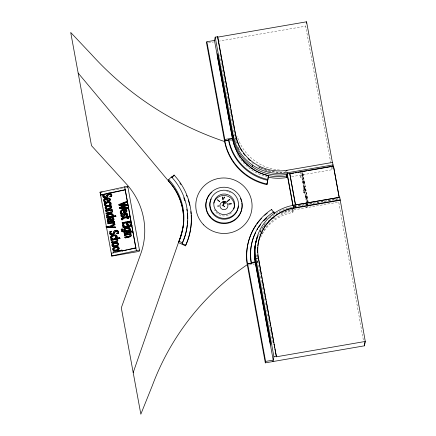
<?xml version="1.0" encoding="UTF-8"?>
<svg xmlns="http://www.w3.org/2000/svg" width="436" height="436" viewBox="0 0 436 436"><rect width="100%" height="100%" fill="white"/><g stroke="black" fill="none" stroke-linecap="round" stroke-linejoin="round"><path stroke-width="0.33" stroke-dasharray="2.18 1.64" d="M307.026 206.043L306.699 207.645L306.388 205.956M234.764 139.814L235.429 136.615M330.804 163.037L305.658 26.182L306.306 23.053M257.387 262.674L257.72 261.077A44.434 43.742 11.7 0 1 257.3 257.954M257.458 262.892L257.72 261.077M285.907 172.029L286.305 170.111L286.981 173.768M292.769 208.512L292.403 210.114A46.608 45.884 11.7 0 0 281.454 213.422M301.031 171.866L300.344 175.185L300.753 177.436L302.273 177.174M262.025 233.576A44.434 43.742 11.7 0 1 293.161 210.844L293.493 209.236L288.578 210.463M260.586 237.435A44.445 43.753 11.7 0 1 292.867 212.43L293.194 210.839L292.872 209.095M300.753 177.436L301.445 174.117L301.238 172.988M302.551 171.604L301.865 174.923L307.424 205.198M295.657 206.152L294.436 206.25L295.684 206.037M303.347 182.739L302.966 182.804L302.039 177.779L302.677 174.711L303.058 174.645L303.979 179.67L303.08 183.67L303.456 183.605M303.058 174.645L302.421 177.714L302.039 177.779M302.966 182.804L303.598 179.736L303.979 179.67M305.745 188.99L304.148 189.279L303.238 184.324L303.87 181.262L304.252 181.196L305.162 186.145L304.53 189.213M304.252 181.196L303.62 184.259L303.238 184.324M305.058 192.309L303.538 192.57L303.124 190.319L303.81 187.006L305.331 186.739M303.538 192.57L304.78 186.21L305.162 186.145M306.105 197.682L305.729 197.748L304.829 192.875L305.451 189.873L305.832 189.807L306.726 194.685L305.859 198.827L306.241 198.762M305.832 189.807L305.211 192.81L304.829 192.875M305.729 197.748L306.35 194.75L306.726 194.685M306.726 203.138L306.056 199.475L306.672 196.505L307.053 196.44L307.947 201.318L307.571 201.383L307.2 203.165M307.053 196.44L306.437 199.41L306.056 199.475M306.415 204.751L306.813 202.833M306.944 202.195L308.11 201.879M307.331 204.288L307.702 202.506M291.728 176.673L332.03 169.713L332.532 167.304M263.867 224.813L264.619 223.881M265.791 223.63L262.75 227.39A46.668 45.944 11.7 0 0 259.921 231.936M263.502 226.578L266.51 222.861M306.061 204.887L307.32 204.451M294.414 206.37L338.799 198.669M294.42 206.56L338.761 198.865M208.473 42.832L213.547 41.954M218.207 41.278L305.658 26.182M229.723 140.681L232.257 140.245M112.766 190.101L124.124 188.139M124.794 188.025L126.8 187.682M301.445 174.117L302.96 173.855M303.767 180.357L304.143 180.291M303.124 190.319L304.644 190.058M306.552 195.508L306.928 195.442M306.955 204.353L308.546 204.01L302.655 172.166M249.294 264.984L254.362 264.107M331.54 167.043L332.03 169.713M307.729 201.944L305.363 189.055L304.677 192.374L306.454 202.042M307.527 205.759L307.838 207.449M303.81 187.006L304.224 189.251M306.573 202.685L306.928 204.62M292.867 212.43L292.403 210.114L338.739 202.113L363.553 341.192M257.785 261.3L273.089 344.571M219.799 54.947L235.097 138.217A45.884 45.17 11.7 0 0 236.672 143.635A46.069 45.355 11.7 0 1 235.097 138.217M267.59 177.021A46.636 45.911 11.7 0 1 238.928 156.96M238.568 156.393A46.636 45.911 11.7 0 1 236.568 152.889M258.39 235.92A46.668 45.944 11.7 0 1 262.036 229.532M239.538 149.902A46.069 45.355 11.7 0 1 237.615 145.956M238.917 148.818A45.884 45.17 11.7 0 1 237.593 145.967M264.832 169.451A46.374 45.655 11.7 0 0 286.637 171.909A45.884 45.17 11.7 0 1 264.172 169.37M261.317 168.013A46.374 45.655 11.7 0 1 259.605 167.19M263.578 169.141A45.884 45.17 11.7 0 1 258.962 167.048M253.561 163.745A45.884 45.17 11.7 0 1 251.539 162.225M269.693 171.61A47.933 47.192 11.7 0 1 260.346 167.92M259.752 167.609A47.933 47.192 11.7 0 1 256.292 165.56M279.601 170.045A47.933 47.192 11.7 0 1 237.255 136.299M256.782 257.033A44.445 43.753 11.7 0 1 256.788 253.256M257.24 257.327A44.434 43.742 11.7 0 1 257.082 253.556M259.889 232.099A46.668 45.944 11.7 0 1 262.712 227.548M268.423 220.785A46.636 45.916 11.7 0 1 269.41 219.869M273.012 218.796A44.445 43.753 11.7 0 1 275.514 216.856M281.487 213.248A44.445 43.753 11.7 0 1 286.757 211.013M269.742 218.262A46.636 45.916 11.7 0 1 292.409 207.029M231.38 212.959A10.437 10.273 11.7 0 1 214.332 209.7M226.693 191.295A14.301 14.083 11.7 0 1 227.914 191.584M228.508 191.764A14.301 14.083 11.7 0 1 231.87 193.377M302.584 173.92L301.897 177.239L304.263 190.123L304.949 186.804L302.584 173.92"/><path stroke-width="0.65" d="M112.94 226.938L110.515 226.873L114.951 224.747L114.341 223.21L113.289 222.458L114.526 222.447L114.396 221.75L107.828 222.905L108.259 223.788L112.706 222.834L107.954 223.603M227.488 201.448L229.614 199.459L228.66 200.353M103.092 195.47L103.092 196.527M124.004 229.309L124.037 230.35L124.87 231.058L123.622 231.276L122.494 230.726L122.603 229.08L121.197 229.129C120.527 234.203 128.413 230.933 130.435 230.59L130.315 229.935L129.732 229.767L129.988 228.644L129.645 228.028M217.548 199.857L219.597 201.699M231.412 203.814L228.644 204.146M106.918 195.737L107.016 195.165M266.892 184.657L268.543 175.746A46.636 45.911 11.7 0 1 232.552 138.822L228.747 139.482L228.578 140.305A50.996 50.205 11.7 0 0 267.693 180.319L266.892 184.657A54.86 54.01 11.7 0 1 224.649 141.558A312.154 307.315 11.7 0 1 91.451 54.435L70.708 32.46L91.506 145.679L126.609 184.221A70.441 69.351 11.7 0 1 140.703 253.992L121.301 307.838L140.839 414.2L152.355 385.544A258.701 254.695 11.7 0 1 247.272 264.652L247.392 264.053A56.293 55.421 11.7 0 1 271.677 209.444L273.655 212.719L273.824 211.88L274.816 213.515M267.693 180.319L268.543 175.746M103.959 200.026L104.035 201.35L104.7 202.244L105.85 201.999L104.395 202.059C99.964 195.012 117.556 198.527 107.354 201.759L106.52 198.707C104.509 198.653 103.73 201.318 105.839 201.961L105.545 201.814M120.385 211.858L120.467 211.416M222.703 197.045L223.112 199.715M100.073 192.292L127.743 186.237L139.466 250.057L139.193 251.387L111.796 256.117L100.073 192.292L102.073 191.949M100.127 192.025L100.602 195.181L103.256 194.614M111.284 253.321L135.885 247.795M128.533 249.626L135.83 248.062L125.203 189.655L100.656 194.914M111.796 256.117L111.338 253.054M127.465 187.562L127.743 186.237M182.368 230.797L178.515 242.607L185.523 245.85L185.649 245.255L182.139 243.631L182.313 242.808A61.247 60.299 11.7 0 0 171.484 176.891L168.743 179.556L168.449 180.978A57.574 56.68 11.7 0 1 183.071 226.813L180.548 237.5L178.444 242.618L133.193 372.573M171.484 176.891L171.315 177.714L174.057 175.049A65.177 64.168 11.7 0 1 185.649 245.255M174.057 175.049L173.931 175.648L172.106 177.425M232.235 139.122L232.432 138.174L214.474 40.428L206.866 41.742L206.571 43.159L224.535 140.91L228.971 140.141M214.496 40.548L215.199 37.147L217.711 36.717L235.674 135.433A44.085 43.404 11.7 0 0 238.917 145.673M217.711 36.717L217.619 37.153L306.568 21.8L332.483 162.857L332.575 162.421L286.975 170.291A44.085 43.404 11.7 0 1 235.767 134.991M182.706 228.796L183.371 225.401A57.187 56.299 11.7 0 0 168.743 179.556M224.535 140.91L224.823 139.487L206.866 41.742M224.649 141.558L224.774 140.959L228.578 140.305M232.552 138.822L217.286 55.377L217.624 53.77L232.922 137.046A46.636 45.911 11.7 0 0 287.095 174.384M232.922 137.046L233.255 135.427L215.199 37.147M224.278 203.209L224.186 202.718M252.231 166.726L252.564 165.108M265.311 362.856L265.611 361.422L273.214 360.109L255.289 262.565L247.686 263.878L247.392 265.311L265.311 362.856L364.387 345.83L365.292 341.448L339.737 197.295L293.433 205.285A46.636 45.916 11.7 0 0 267.214 219.477L263.415 224.164A46.668 45.944 11.7 0 0 255.872 258.521L255.534 260.139L270.832 343.41L270.5 345.018L255.202 261.747A46.668 45.944 11.7 0 1 255.976 241.86M247.392 264.053L251.196 263.399L251.37 262.559A50.99 50.2 11.7 0 1 273.824 211.88M254.973 262.859L255.202 261.747M306.306 23.053L306.568 21.8M271.557 210.043L271.677 209.444M286.883 170.727L286.975 170.291M268.249 177.169A46.636 45.911 11.7 0 0 286.43 177.583L287.428 172.765A46.636 45.911 11.7 0 1 233.255 135.427M293.101 205.645L287.215 173.79L289.744 173.354L295.292 204.162M288.076 210.076L288.3 208.991L293.831 207.618L293.608 208.697M293.183 206.375L293.406 205.296L339.737 197.295M262.325 230.824A43.486 42.81 11.7 0 1 293.815 208.277L293.406 205.296M272.931 361.618L273.928 356.795L255.872 258.521L258.455 258.074L276.419 356.79L365.292 341.448M332.777 166.1L333.028 164.895L332.575 162.421M339.175 197.426L333.453 166.029L289.172 173.719M364.921 342.075L364.387 345.83M109.55 200.01L109.376 199.072L107.332 198.533L107.73 200.718L109.125 200.031L109.071 198.881M105.294 207.378L105.567 208.904M107.463 219.608L107.403 220.12M113.049 220.017L113.158 219.651M229.598 199.475L227.33 201.301M121.813 216.725L120.821 215.836L120.99 213.972C123.475 212.866 120.69 215.035 121.933 215.885L123.235 215.716L123.78 213.907L125.53 213.046L127.372 213.825L127.405 215.798L125.971 215.853L127.099 215.613L127.317 214.24L126.854 213.411M113.829 232.225L114.019 231.652M112.314 215.09C111.213 213.7 106.259 215.046 108.308 216.905L111.921 216.131C113.322 212.724 104.929 214.817 108.281 216.899M129.181 230.137L129.367 229.598M178.444 242.618L180.509 237.506L182.063 232.225L183.076 226.818A57.187 56.299 11.7 0 0 168.449 180.978L78.169 73.074M223.412 204.026L223.395 204.424M122.303 228.927C121.388 230.35 123.017 231.838 124.565 230.873M103.109 194.391C101.555 196.723 104.58 198.925 106.684 197.699C108.368 196.974 107.943 192.658 110.64 194.565M112.919 234.116C110.978 235.173 110.134 232.415 111.621 231.391L109.916 231.445L109.594 232.334L109.73 233.843L110.548 234.644M109.709 202.92C110.679 203.775 108.21 205.547 110.608 204.511L110.891 203.53L110.504 202.451M109.42 204.724L110.913 204.697L111.147 204.064L111.044 202.98L110.172 202.173M116.249 235.249L117.121 236.056L117.224 237.135L116.99 237.767L115.807 238.023L115.496 237.794L116.684 237.582L116.919 236.944L116.576 235.522M223.908 198.336L224.415 197.007L223.848 198.309M103.812 197.612C107.839 199.781 106.989 192.385 110.335 194.38C111.273 195.47 108.548 197.454 111.224 196.32L111.382 195.906A2.763 2.681 -58.4 0 0 111.458 194.565L110.88 193.6M109.894 196.603L111.529 196.511L111.687 196.091A2.763 2.681 -58.4 0 0 111.763 194.756C107.921 189.655 107.338 196.527 104.776 197.05C103.07 197.132 103.784 193.753 104.814 194.331C103.327 195.355 104.171 198.118 106.112 197.061M110.619 234.672C114.646 236.835 113.796 229.44 117.142 231.434C118.08 232.524 115.355 234.514 118.031 233.38L118.189 232.96A2.763 2.681 -58.4 0 0 118.265 231.625L117.687 230.655M116.69 233.609L118.336 233.565L118.494 233.151A2.763 2.681 -58.4 0 0 118.576 231.81C117.867 229.287 113.344 229.908 113.42 232.606C113.022 235.702 108.646 233.195 111.305 231.151M113.627 233.298L113.256 233.914M123.9 214.561L124.086 214.092M112.799 215.94L115.513 215.362L115.943 216.245L107.218 218.114L106.782 217.232L107.425 217.095C103.381 214.054 114.663 211.558 113.104 216.131L112.799 215.94C113.834 214.354 111.73 213.477 110.444 213.858M129.732 229.767L130.037 229.952C131.639 225.21 120.134 228.099 124.87 231.058M126.663 215.302L126.276 216.043M231.391 203.781L228.622 203.983M121.84 218.382L122.015 219.88L122.963 219.679L122.652 219.123L122.936 218.458L127.116 217.46L122.63 218.267L122.342 218.937L122.963 219.679M104.678 203.955L104.869 203.574M110.755 237.026L110.94 236.644M117.507 232.988L117.006 233.849M223.886 201.797L223.837 201.094M112.145 244.672L112.368 244.296M112.902 248.782L113.464 248.051M110.106 204.337L109.73 204.953M116.183 237.407L115.807 238.023M110.711 207.716L110.684 206.522M106.787 215.553L107.321 214.932M120.99 213.972L121.295 214.163C123.775 213.03 120.995 215.242 122.238 216.071M110.199 196.794L110.472 196.364M115.496 237.794L116.014 236.835L115.785 235.99M104.16 199.612L104.477 199.236M223.733 203.792L223.668 204.097L223.913 203.819M105.517 207.002L105.855 206.648M223.902 204.795L223.87 204.321M223.93 205.972L223.074 205.999L223.472 205.258M112.706 243.942L114.314 243.119M124.511 228.693L124.919 228.415M110.166 208.13L110.482 207.928M117.775 249.534L118.085 249.338M107.861 193.884L108.193 193.693M114.673 230.938L115.387 230.595M106.297 206.332L107.463 205.825M114.641 224.562L110.21 226.682L115.055 226.813L115.496 227.728L106.204 227.156L106.068 226.409L108.82 226.589L114.505 223.81L114.951 224.747M113.104 224.834L114.81 224M116.625 245.604L117.022 245.424M108.384 218.714L109.169 218.441M125.797 205.133L119.311 205.492L118.859 204.495L126.952 201.296L127.258 201.487M121.034 203.944L125.388 202.222M119.562 208.343L128.478 208.125L119.867 208.528L119.41 207.52L126.14 204.909L119.006 205.302M125.835 205.334L119.72 207.705L119.41 207.52M121.268 204.598L127.394 202.239L127.089 202.048L120.347 204.648L127.803 204.446L123.252 204.691M105.419 198.603L106.046 198.364M121.132 207.809L127.939 205.193L127.634 205.002L120.826 207.618L128.342 207.405M121.927 209.994L122.554 209.754M112.188 235.674L112.837 235.424M114.439 247.457L115.066 247.228M122.609 217.787L123.023 217.635M108.286 214.398L108.924 214.174M125.426 228.17L126.026 227.963M124.865 213.471L126.887 213.422M226.382 201.416L223.946 202.168L224.164 202.822M223.428 204.8L223.145 204.658M108.722 208.61L109.774 208.31M123.334 210.283C122.064 210.321 120.549 211.765 121.769 212.915M109.894 212.501L110.695 212.299M104.58 194.325L108.564 193.475M109.888 193.192L125.148 189.922M107.049 201.568C108.728 201.683 111.485 199.704 109.447 198.189M105.032 205.705L106.52 205.639L105.338 205.896C101.98 203.263 108.308 200.451 110.477 202.364M105.681 211.22L110.662 210.403L105.986 211.405L105.55 210.523L111.818 209.182L112.254 210.065L111.251 210.027L112.254 210.065M111.251 210.027C115.932 212.452 107.638 214.081 106.455 213.956L106.019 213.073C106.82 212.299 112.325 212.991 111.006 210.637M107.518 213.008L108.706 212.752M106.15 213.771C106.798 213.335 114.603 213.1 111.676 210.256M120.897 213.449L122.353 213.389L121.203 213.635C117.676 210.904 123.857 207.754 126.26 209.77M122.08 213.182C120.123 212.387 121.279 210.043 123.028 210.098L123.557 212.959C125.045 212.915 127.666 211.596 126.298 209.847M109.218 216.965L110.422 216.703M106.913 217.924L115.943 216.245M110.831 218.616L111.643 220.354L112.177 220.224L112.853 219.466L112.166 217.896L113.54 217.853C115.96 221.39 109.943 221.897 107.954 222.12L107.518 221.237L108.188 221.096C104.477 218.638 112.292 216.441 111.948 220.545M126.593 216.109L126.985 216.763L126.593 216.109L127.47 215.918L127.862 216.578M126.68 216.578C125.481 217.03 120.167 216.937 121.709 219.695L122.015 219.88M127.988 217.275L128.222 218.55L127.683 217.084L129.792 216.888L129.661 216.191L127.557 216.387L127.47 215.918M124.091 217.384L125.252 217.139M128.462 216.447L129.661 216.191M111.109 220.725L109.06 220.91L109.371 221.096L108.226 220.278L108.123 219.619C108.711 218.447 110.651 218.867 110.902 220.115M127.683 217.084L129.792 216.888M107.648 221.929C109.638 221.706 115.649 221.199 113.235 217.668M121.709 219.695L122.658 219.493M126.805 217.27L127.045 218.55L127.917 218.365M128.222 218.55L127.045 218.55M112.521 222.153L114.396 221.75M113.289 222.458L114.526 222.447M112.771 222.834L113.36 223.995L114.461 223.761M113.36 223.995L114.766 223.946L114.439 223.156L113.594 222.643M124.118 226.061L123.312 223.161L124.118 226.061L122.821 226.082L122.189 222.643L130.849 221.041L127.639 221.728M123.78 222.556L126.353 222.006M123.312 223.161L126.723 222.687L123.617 223.352M127.405 222.284L129.999 221.984L127.405 222.284L128.173 224.998L127.71 222.474M126.413 222.496L126.881 225.025L127.868 224.813M122.821 226.082L123.813 225.875M126.881 225.025L128.173 224.998M130.19 224.507L131.481 224.48L130.19 224.507L129.694 221.793M132.124 225.864L123.094 227.543L122.963 226.851L131.999 225.167M123.895 226.905L126.386 226.371M127.634 226.104L128.882 225.837M123.094 227.543L131.819 225.674M129.285 228.9C128.2 227.532 123.568 228.78 125.437 230.688L128.876 229.946C130.266 226.36 121.726 228.927 125.742 230.873L126.887 230.628M130.435 230.59L123.824 231.723L122.151 231.636M124.053 232.764L130.62 231.609L130.751 232.306L124.483 233.647L124.053 232.764L124.483 233.647M131.356 231.151L132.451 230.917L132.757 231.102L131.356 231.151L131.503 231.941L132.904 231.892L131.503 231.941M128.119 232.148L130.62 231.609M124.178 233.462L130.751 232.306M124.494 235.173L129.476 234.361L124.8 235.364L124.364 234.481L130.631 233.14L131.067 234.023L130.064 233.979L131.067 234.023M124.364 234.481L127.176 234.132M111.109 238.775L112.597 238.71L111.414 238.966C108.057 236.334 114.385 233.522 116.554 235.435M111 240.181L115.981 239.364L111.305 240.367L110.869 239.484L119.6 237.615L120.036 238.497L116.57 238.988L120.036 238.497M113.671 239.141L118.657 238.067M130.495 234.208C134.261 236.901 126.037 237.729 125.268 237.914L124.832 237.031C125.639 236.252 131.138 236.95 129.819 234.595M126.331 236.966L128.707 236.454M124.963 237.729C126.091 237.091 132.315 237.391 130.822 234.459M116.57 238.988C121.263 241.451 112.946 242.999 111.774 242.917L111.338 242.035C112.145 241.255 117.644 241.953 116.325 239.598M111.338 242.035L112.837 241.969M111.469 242.732C112.597 242.1 118.821 242.394 117.328 239.462M113.158 251.943L113.594 252.826L113.158 251.943L121.889 250.073L122.325 250.956L121.889 250.073M117.208 251.332L122.194 250.259M122.56 250.907L127.203 249.91M111.85 255.85L139.466 250.057M289.798 173.8L293.826 173.103M295.167 172.869L296.513 172.634M297.853 172.405L306.573 170.89M307.914 170.656L333.409 166.23M224.823 139.487L232.432 138.174M287.428 172.765L333.028 164.895M301.031 171.866L302.044 171.691M286.43 177.583L287.755 177.354M293.902 207.836L340.194 199.846M293.815 208.277L340.102 200.288M251.37 262.559L255.169 261.905A46.668 45.944 11.7 0 1 256.924 238.819M273.928 356.795L276.511 356.354M115.028 242.934L115.78 242.803M106.771 198.173L109.305 198.178M113.611 235.222L116.14 235.238M126.723 227.783L129.634 227.979M218.289 205.999L217.668 206.092L219.057 205.977M115.578 245.904C111.038 247.098 113.878 242.078 117.022 243.555M108.924 205.509L110.711 205.623M116.532 246.918L118.32 247.027M107.332 198.533L108.946 198.794M125.579 210.272L125.633 211.416L124.238 212.109L123.835 209.923C124.696 209.743 126.135 210.087 126.113 211.171M123.835 209.923L125.448 210.185M130.037 229.952L130.315 229.935M124.009 209.438L125.813 209.569M126.271 216.005L125.96 215.815L126.435 214.757L126.097 213.88C123.829 213.313 124.74 217.842 121.824 216.654M126.614 214.299L126.402 214.071C124.287 213.64 124.091 219.45 121.126 216.022M121.786 207.77L126.375 207.514M222.6 202.07L223.772 202.01M108.308 202.026L110.068 202.168M223.406 205.111L223.532 205.16M109.529 193.344L110.831 193.573M116.336 230.399L116.799 230.404M106.204 227.156L115.496 227.728M109.779 218.36L110.76 218.534M116.45 242.759L117.562 242.917M106.924 226.633L109.125 226.78L108.82 226.589M115.556 235.898C114.069 235.347 110.15 236.753 112.292 238.525M110.145 219.166L108.591 219.521L108.744 220.709M112.864 246.454C114.821 247.038 119.475 245.904 118.02 243.179M113.622 250.564C115.627 251.359 120.826 249.566 118.445 247.032M222.883 201.955L223.188 202.042M219.782 201.519L217.58 199.824M110.461 206.37C109.136 205.748 104.967 206.735 106.58 208.599M117.235 230.481L117.644 230.628M109.779 202.947C108.324 202.157 104.1 203.514 106.161 205.411M115.856 236.018C114.069 234.492 109.109 237.124 112.597 238.71M111.142 205.819C109.114 204.048 102.651 206.577 105.894 209.16C107.986 210.544 114.019 208.097 110.837 205.629M105.588 208.969C107.556 209.961 112.624 208.74 111.169 205.885M117.993 243.108C115.965 241.342 109.507 243.871 112.744 246.449M112.439 246.264C114.466 248.024 120.936 245.495 117.687 242.923M113.197 250.373C115.142 251.943 121.213 250.002 118.75 247.223C116.723 245.452 110.259 247.98 113.502 250.564M178.809 241.19L182.313 242.808M112.401 222.649L113.545 223.494M130.064 233.979L130.8 234.399M116.875 239.173L117.306 239.402M110.243 234.454C114.733 237.931 114.025 229.57 117.448 231.625M111.224 196.32L111.529 196.511M109.883 196.549L110.188 196.74M104.509 194.145L104.814 194.331M118.859 204.495L119.311 205.492M125.791 213.765L126.097 213.951M110.608 204.511L110.913 204.697M123.557 212.959L123.862 213.144C125.748 213.351 128.467 210.877 125.955 209.58M127.099 215.613L127.405 215.798M104.395 202.059L104.7 202.244M122.173 213.722L122.483 213.945M105.55 210.523L105.855 210.713M111.921 216.131L112.226 216.316M122.189 222.643L122.707 223.979M106.019 213.073L106.455 213.956M112.166 217.896L112.477 218.125M122.963 226.851L123.268 227.036M106.782 217.232L107.087 217.417M125.437 230.688L125.742 230.873M121.197 229.129L121.502 229.314M107.518 221.237L107.954 222.12M107.828 222.905L108.259 223.788M124.832 237.031L125.268 237.914M118.031 233.38L118.336 233.565M109.916 231.445L111.621 231.391M116.684 237.582L116.99 237.767M110.869 239.484L111.305 240.367M121.775 212.991L122.347 213.346M110.357 210.217L111.311 210.828M129.17 234.17L130.124 234.781M115.676 239.179L116.63 239.784M114.188 250.002C112.526 248.073 117.306 246.749 118.439 248.128M117.006 243.473C118.636 245.392 114.21 246.493 112.908 245.55C112.014 243.424 116.232 242.694 117.535 243.817M110.014 203.105C108.319 201.274 102.934 203.961 106.52 205.639M115.551 235.827L116.249 236.383M107.338 217.074L106.815 216.578M105.572 201.792C103.942 200.805 105.31 198.87 106.831 198.898L107.038 200.042M103.741 197.59L103.228 196.974M122.085 231.636L121.584 231.015M105.338 205.896L104.624 204.778M111.414 238.966L110.695 237.849M110.106 219.134L110.804 220.534M107.572 220.589L107.861 220.894M121.203 213.635L120.734 213.084M113.175 250.308L112.82 249.599M110.254 234.377L109.899 233.582M112.913 218.709L113.126 219.248M223.51 203.323L223.924 203.345M112.194 245.871L112.047 245.07M120.418 212.337L120.538 212.741M333.453 166.029L339.339 197.89M287.117 174.269L292.878 205.46M289.744 173.354L295.597 205.214M286.419 174.133L286.763 175.991A46.636 45.911 11.7 0 1 232.59 138.653M261.191 273.89L258.39 257.85A44.445 43.753 11.7 0 1 288.3 208.991M261.437 275.225L262.047 278.566M262.298 279.907L265.121 295.281M265.366 296.622L265.982 299.963M266.227 301.298L269.911 321.354M270.156 322.695L270.772 326.035M271.018 327.371L273.841 342.75M274.086 344.086L274.702 347.432M274.947 348.767L276.419 356.79M217.738 37.823L230.639 108.019M230.884 109.36L234.568 129.416M234.813 130.751L235.549 134.762M247.686 263.878L265.611 361.422M124.674 186.766L136.397 250.591M132.451 230.917L132.599 231.707M126.952 201.296L127.089 202.048M127.497 204.261L127.634 205.002M128.037 207.214L128.173 207.934M130.544 220.85L131.176 224.295M129.356 216.005L129.481 216.697M131.661 231.336L131.808 232.126M130.01 229.745L130.13 230.404M130.315 231.423L130.446 232.115M130.631 233.14L130.762 233.832M126.838 223.319L127.187 225.21M124.14 210.114L124.543 212.299M123.443 210.855L123.65 212M122.919 225.123L123.132 226.273M124.674 234.666L124.8 235.364M115.513 215.362L115.638 216.054M119.6 237.615L119.726 238.307M111.818 209.182L111.943 209.874M114.09 221.564L114.221 222.256M115.055 226.813L115.191 227.538M107.638 198.723L108.041 200.909M111.649 242.225L111.774 242.917M222.654 197.05L222.889 199.726M258.139 257.267A43.486 42.81 11.7 0 1 257.796 254.749M257.638 252.853A43.486 42.81 11.7 0 1 257.676 247.158M257.79 245.899A43.486 42.81 11.7 0 1 259.834 236.644M260.041 236.045A43.486 42.81 11.7 0 1 262.036 231.391M250.378 160.764A44.085 43.404 11.7 0 1 248.024 158.617M245.005 155.33A44.085 43.404 11.7 0 1 243.43 153.325M241.98 151.232A44.085 43.404 11.7 0 1 240.345 148.507M239.751 147.384A44.085 43.404 11.7 0 1 239.184 146.245M256.341 240.568A46.668 45.944 11.7 0 1 256.957 238.661M257.18 238.034A46.668 45.944 11.7 0 1 257.905 236.165M255.534 260.139A46.668 45.944 11.7 0 1 257.513 236.426M267.017 184.063A54.86 54.01 11.7 0 1 224.774 140.959M267.862 179.496A50.996 50.205 11.7 0 1 228.747 139.482M247.272 264.652A56.293 55.421 11.7 0 1 251.289 233.8M251.561 233.2A56.293 55.421 11.7 0 1 256.09 225.189M256.842 224.109A56.293 55.421 11.7 0 1 261.447 218.512M264.75 215.28A56.293 55.421 11.7 0 1 267.268 213.144M251.196 263.399A50.99 50.2 11.7 0 1 255.714 232.47M257.175 229.777A50.99 50.2 11.7 0 1 257.807 228.731M258.461 227.696A50.99 50.2 11.7 0 1 259.491 226.175M259.851 225.674A50.99 50.2 11.7 0 1 260.581 224.693M263.742 220.943A50.99 50.2 11.7 0 1 266.805 217.924M191.181 215.33A65.177 64.168 11.7 0 1 185.523 245.85M179.894 183.027A65.177 64.168 11.7 0 1 180.951 184.602M186.515 195.203A65.177 64.168 11.7 0 1 186.984 196.374M188.248 199.933A65.177 64.168 11.7 0 1 189.742 205.389M190.826 211.58A65.177 64.168 11.7 0 1 191.088 214.076M187.213 225.434A61.247 60.299 11.7 0 1 182.139 243.631M183.752 197.737A61.247 60.299 11.7 0 1 184.82 200.838M186.799 209.127A61.247 60.299 11.7 0 1 187.088 211.068M187.306 213.024A61.247 60.299 11.7 0 1 187.589 218.905M187.551 220.867A61.247 60.299 11.7 0 1 187.349 224.131M241.838 202.92A18.165 17.887 11.7 0 1 220.458 223.27A18.165 17.887 11.7 0 1 208.424 196.309M208.784 195.753A18.165 17.887 11.7 0 1 211.896 192.243M240.465 198.44A18.165 17.887 11.7 0 1 241.571 201.612M213.82 203.111A10.437 10.273 11.7 0 1 226.845 195.873A10.437 10.273 11.7 0 1 233.838 208.986M225.281 202.004A4.022 3.957 11.7 0 1 226.78 208.528A4.022 3.957 11.7 0 1 220.158 207.073A4.022 3.957 11.7 0 1 224.257 201.775M238.323 205.994A14.301 14.083 11.7 0 1 220.491 218.752A14.301 14.083 11.7 0 1 211.166 198.941M225.085 203.149L225.396 203.209L225.085 203.149M224.398 206.484L224.218 206.74L224.398 206.484M223.908 203.132L223.51 203.181L223.908 203.132M221.875 203.405L221.875 203.405M223.194 202.315L223.194 202.315M222.175 205.1L222.464 205.16L222.175 205.1M110.624 207.046C103.605 212.686 105.523 202.489 110.624 207.046M118.232 248.449C111.213 254.095 113.131 243.893 118.232 248.449M224.605 201.988L224.905 202.026L224.605 201.988M203.667 224.867A28.166 27.73 11.7 0 0 250.983 213.553A28.166 27.73 11.7 0 0 217.128 178.755A28.166 27.73 11.7 0 0 203.667 224.867M210.452 216.899A18.165 17.887 11.7 0 0 241.266 210.91A18.165 17.887 11.7 0 0 220.431 187.567A18.165 17.887 11.7 0 0 210.452 216.899M213.569 213.624A14.301 14.083 11.7 0 0 237.805 208.768A14.301 14.083 11.7 0 0 221.292 190.478A14.301 14.083 11.7 0 0 213.569 213.624M216.016 210.588A10.437 10.273 11.7 0 0 233.903 208.179A10.437 10.273 11.7 0 0 222.747 194.102A10.437 10.273 11.7 0 0 216.016 210.588"/></g></svg>
